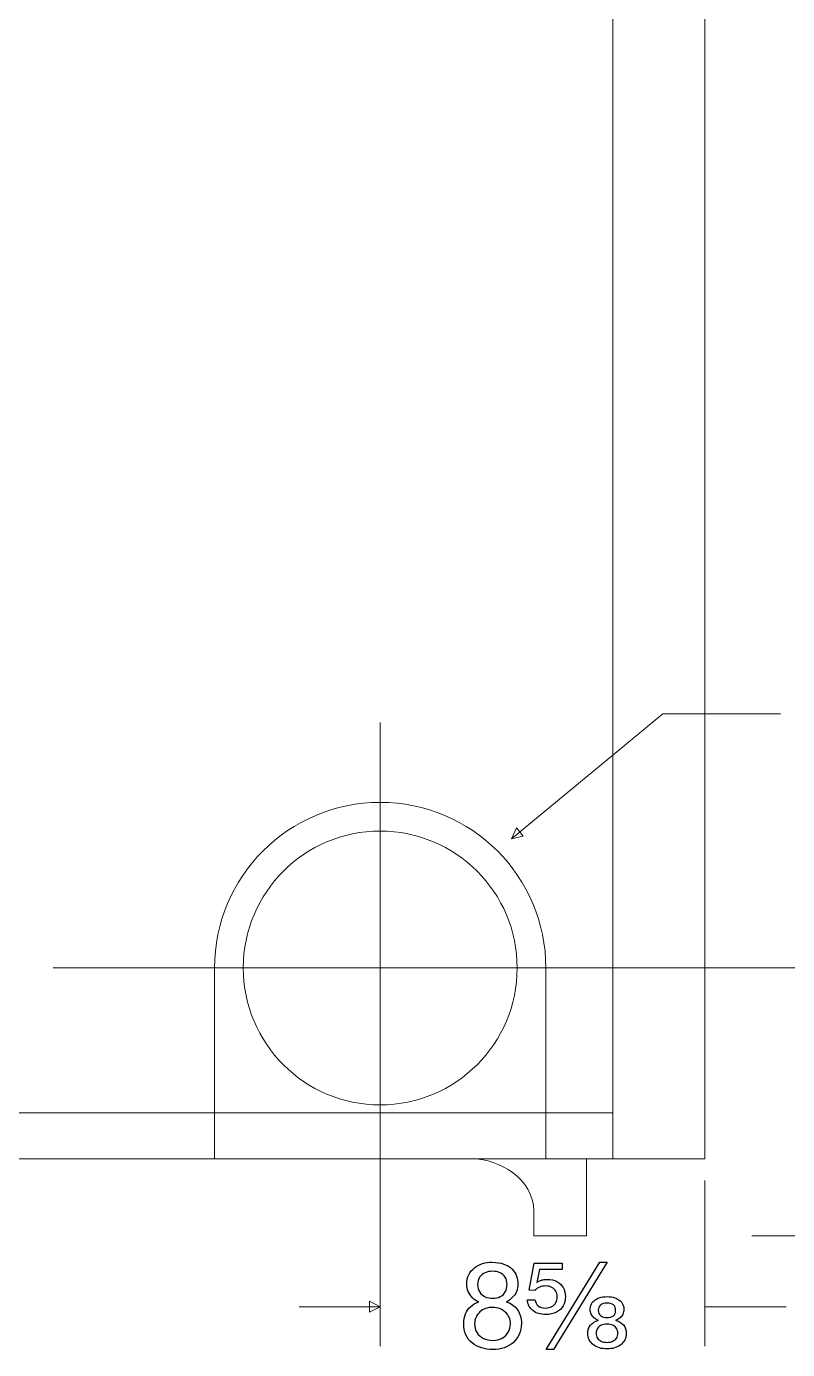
# Model space of a CAD drawing. Header units: inches. Extents: x -3.67 to 3.62, y -4.25 to 4.25.
# Drawn here: x 2.323 to 3.021, y 1.194 to 2.408 of the extents above; entities that cross this region are included whole.
import ezdxf
from ezdxf.lldxf.tags import DXFTag

# ---------------------------------------------------------------- set-up
doc = ezdxf.new("R2010")
doc.units = ezdxf.units.IN
doc.header["$MEASUREMENT"] = 0
doc.layers.add('Dimensions', color=7, linetype='Continuous')
doc.layers.add('Layer 1', color=7, linetype='Continuous')
tags = doc.linetypes.add('New Line25', pattern=[2.3, 1.3, -0.3, 0.4, -0.3]).pattern_tags.tags
tags[10:11] = [DXFTag(74, 4), DXFTag(75, 0), DXFTag(340, '0'), DXFTag(46, 1.0), DXFTag(50, 0.0), DXFTag(44, 0.0), DXFTag(45, 0.0)]
tags[8:9] = [DXFTag(74, 4), DXFTag(75, 0), DXFTag(340, '0'), DXFTag(46, 1.0), DXFTag(50, 0.0), DXFTag(44, 0.0), DXFTag(45, 0.0)]
tags[6:7] = [DXFTag(74, 4), DXFTag(75, 0), DXFTag(340, '0'), DXFTag(46, 1.0), DXFTag(50, 0.0), DXFTag(44, 0.0), DXFTag(45, 0.0)]
tags[4:5] = [DXFTag(74, 4), DXFTag(75, 0), DXFTag(340, '0'), DXFTag(46, 1.0), DXFTag(50, 0.0), DXFTag(44, 0.0), DXFTag(45, 0.0)]
tags = doc.linetypes.add('New Line30', pattern=[2.3, 1.3, -0.3, 0.4, -0.3]).pattern_tags.tags
tags[10:11] = [DXFTag(74, 4), DXFTag(75, 0), DXFTag(340, '0'), DXFTag(46, 1.0), DXFTag(50, 0.0), DXFTag(44, 0.0), DXFTag(45, 0.0)]
tags[8:9] = [DXFTag(74, 4), DXFTag(75, 0), DXFTag(340, '0'), DXFTag(46, 1.0), DXFTag(50, 0.0), DXFTag(44, 0.0), DXFTag(45, 0.0)]
tags[6:7] = [DXFTag(74, 4), DXFTag(75, 0), DXFTag(340, '0'), DXFTag(46, 1.0), DXFTag(50, 0.0), DXFTag(44, 0.0), DXFTag(45, 0.0)]
tags[4:5] = [DXFTag(74, 4), DXFTag(75, 0), DXFTag(340, '0'), DXFTag(46, 1.0), DXFTag(50, 0.0), DXFTag(44, 0.0), DXFTag(45, 0.0)]

msp = doc.modelspace()

# ---------------------------------------------------------------- linework, layer by layer
at = {"layer": 'Dimensions', "color": 250, "lineweight": 5}
for points, knots in [([(2.7676, 1.6629), (2.7676, 1.6629), (2.9062, 1.7776), (2.9062, 1.7776), (2.9062, 1.7776), (2.9062, 1.7776), (3.0142, 1.7776), (3.0142, 1.7776)], [0, 0, 0, 0, 0.5, 0.5, 0.5, 0.5, 1, 1, 1, 1]), ([(2.7676, 1.6629), (2.7676, 1.6629), (2.7721, 1.673), (2.7721, 1.673), (2.7721, 1.673), (2.7721, 1.673), (2.7784, 1.6654), (2.7784, 1.6654), (2.7784, 1.6654), (2.7784, 1.6654), (2.7676, 1.6629), (2.7676, 1.6629)], [0, 0, 0, 0, 0.333333, 0.333333, 0.333333, 0.333333, 0.666667, 0.666667, 0.666667, 0.666667, 1, 1, 1, 1]), ([(2.6472, 1.2337), (2.6472, 1.2337), (2.6373, 1.2288), (2.6373, 1.2288), (2.6373, 1.2288), (2.6373, 1.2288), (2.6373, 1.2387), (2.6373, 1.2387), (2.6373, 1.2387), (2.6373, 1.2387), (2.6472, 1.2337), (2.6472, 1.2337)], [0, 0, 0, 0, 0.333333, 0.333333, 0.333333, 0.333333, 0.666667, 0.666667, 0.666667, 0.666667, 1, 1, 1, 1])]:
    msp.add_open_spline(points, degree=3, knots=knots, dxfattribs=at)
for points in [[(2.9449, 1.3493), (2.9449, 1.3493), (2.9449, 1.1976), (2.9449, 1.1976)], [(2.9878, 1.2987), (2.9878, 1.2987), (3.625, 1.2987), (3.625, 1.2987)], [(2.6472, 1.2337), (2.6472, 1.2337), (2.5728, 1.2337), (2.5728, 1.2337)], [(2.9449, 1.2337), (2.9449, 1.2337), (3.0193, 1.2337), (3.0193, 1.2337)]]:
    msp.add_open_spline(points, degree=3, dxfattribs=at)
at = {"layer": 'Dimensions', "color": 250}
for points, knots in [([(2.7265, 1.2544), (2.7266, 1.252), (2.727, 1.2498), (2.7279, 1.2476), (2.7279, 1.2476), (2.7289, 1.2455), (2.7301, 1.2436), (2.7318, 1.2419), (2.7318, 1.2419), (2.7334, 1.2403), (2.7353, 1.239), (2.7375, 1.2381), (2.7375, 1.2381), (2.7346, 1.237), (2.7321, 1.2356), (2.7301, 1.2337), (2.7301, 1.2337), (2.728, 1.2318), (2.7265, 1.2295), (2.7254, 1.227), (2.7254, 1.227), (2.7243, 1.2244), (2.7238, 1.2215), (2.7238, 1.2184), (2.7238, 1.2184), (2.7238, 1.2144), (2.7245, 1.2109), (2.7258, 1.2078), (2.7258, 1.2078), (2.7272, 1.2048), (2.7291, 1.2023), (2.7315, 1.2004), (2.7315, 1.2004), (2.7339, 1.1984), (2.7368, 1.1969), (2.74, 1.1959), (2.74, 1.1959), (2.7432, 1.1949), (2.7468, 1.1944), (2.7505, 1.1944), (2.7505, 1.1944), (2.7542, 1.1944), (2.7576, 1.1949), (2.7608, 1.196), (2.7608, 1.196), (2.7639, 1.1971), (2.7667, 1.1986), (2.7691, 1.2007), (2.7691, 1.2007), (2.7714, 1.2028), (2.7733, 1.2053), (2.7746, 1.2082), (2.7746, 1.2082), (2.776, 1.2112), (2.7766, 1.2146), (2.7767, 1.2184), (2.7767, 1.2184), (2.7767, 1.2233), (2.7755, 1.2274), (2.7732, 1.2308), (2.7732, 1.2308), (2.7709, 1.2341), (2.7674, 1.2366), (2.7627, 1.2381), (2.7627, 1.2381), (2.7648, 1.2391), (2.7667, 1.2404), (2.7683, 1.242), (2.7683, 1.242), (2.77, 1.2437), (2.7713, 1.2456), (2.7722, 1.2477), (2.7722, 1.2477), (2.7731, 1.2498), (2.7735, 1.2521), (2.7735, 1.2544), (2.7735, 1.2544), (2.7736, 1.2569), (2.7731, 1.2594), (2.7722, 1.2618), (2.7722, 1.2618), (2.7714, 1.2641), (2.77, 1.2663), (2.7681, 1.2682), (2.7681, 1.2682), (2.7662, 1.2701), (2.7637, 1.2716), (2.7607, 1.2728), (2.7607, 1.2728), (2.7576, 1.2739), (2.754, 1.2745), (2.7497, 1.2745), (2.7497, 1.2745), (2.7466, 1.2745), (2.7437, 1.2741), (2.7409, 1.2732), (2.7409, 1.2732), (2.7382, 1.2723), (2.7357, 1.271), (2.7336, 1.2693), (2.7336, 1.2693), (2.7314, 1.2676), (2.7297, 1.2655), (2.7285, 1.263), (2.7285, 1.263), (2.7272, 1.2605), (2.7266, 1.2577), (2.7265, 1.2544)], [0, 0, 0, 0, 0.037037, 0.037037, 0.037037, 0.037037, 0.074074, 0.074074, 0.074074, 0.074074, 0.111111, 0.111111, 0.111111, 0.111111, 0.148148, 0.148148, 0.148148, 0.148148, 0.185185, 0.185185, 0.185185, 0.185185, 0.222222, 0.222222, 0.222222, 0.222222, 0.259259, 0.259259, 0.259259, 0.259259, 0.296296, 0.296296, 0.296296, 0.296296, 0.333333, 0.333333, 0.333333, 0.333333, 0.37037, 0.37037, 0.37037, 0.37037, 0.407407, 0.407407, 0.407407, 0.407407, 0.444444, 0.444444, 0.444444, 0.444444, 0.481481, 0.481481, 0.481481, 0.481481, 0.518519, 0.518519, 0.518519, 0.518519, 0.555556, 0.555556, 0.555556, 0.555556, 0.592593, 0.592593, 0.592593, 0.592593, 0.62963, 0.62963, 0.62963, 0.62963, 0.666667, 0.666667, 0.666667, 0.666667, 0.703704, 0.703704, 0.703704, 0.703704, 0.740741, 0.740741, 0.740741, 0.740741, 0.777778, 0.777778, 0.777778, 0.777778, 0.814815, 0.814815, 0.814815, 0.814815, 0.851852, 0.851852, 0.851852, 0.851852, 0.888889, 0.888889, 0.888889, 0.888889, 0.925926, 0.925926, 0.925926, 0.925926, 0.962963, 0.962963, 0.962963, 0.962963, 1, 1, 1, 1]), ([(2.7995, 1.1944), (2.7995, 1.1944), (2.8062, 1.1944), (2.8062, 1.1944), (2.8062, 1.1944), (2.8062, 1.1944), (2.8552, 1.2745), (2.8552, 1.2745), (2.8552, 1.2745), (2.8552, 1.2745), (2.8485, 1.2745), (2.8485, 1.2745), (2.8485, 1.2745), (2.8485, 1.2745), (2.7995, 1.1944), (2.7995, 1.1944)], [0, 0, 0, 0, 0.25, 0.25, 0.25, 0.25, 0.5, 0.5, 0.5, 0.5, 0.75, 0.75, 0.75, 0.75, 1, 1, 1, 1]), ([(2.7365, 1.2541), (2.7366, 1.2567), (2.7372, 1.2589), (2.7384, 1.2607), (2.7384, 1.2607), (2.7397, 1.2625), (2.7413, 1.2639), (2.7434, 1.2648), (2.7434, 1.2648), (2.7455, 1.2657), (2.7478, 1.2662), (2.7503, 1.2662), (2.7503, 1.2662), (2.7529, 1.2662), (2.7552, 1.2657), (2.7572, 1.2648), (2.7572, 1.2648), (2.7591, 1.2639), (2.7607, 1.2625), (2.7618, 1.2607), (2.7618, 1.2607), (2.763, 1.2589), (2.7635, 1.2567), (2.7635, 1.2541), (2.7635, 1.2541), (2.7635, 1.2514), (2.763, 1.2491), (2.7618, 1.2472), (2.7618, 1.2472), (2.7607, 1.2453), (2.7592, 1.2439), (2.7572, 1.2429), (2.7572, 1.2429), (2.7553, 1.2419), (2.753, 1.2414), (2.7505, 1.2414), (2.7505, 1.2414), (2.7479, 1.2414), (2.7456, 1.2418), (2.7435, 1.2428), (2.7435, 1.2428), (2.7414, 1.2437), (2.7397, 1.2451), (2.7385, 1.2469), (2.7385, 1.2469), (2.7372, 1.2488), (2.7366, 1.2512), (2.7365, 1.2541)], [0, 0, 0, 0, 0.083333, 0.083333, 0.083333, 0.083333, 0.166667, 0.166667, 0.166667, 0.166667, 0.25, 0.25, 0.25, 0.25, 0.333333, 0.333333, 0.333333, 0.333333, 0.416667, 0.416667, 0.416667, 0.416667, 0.5, 0.5, 0.5, 0.5, 0.583333, 0.583333, 0.583333, 0.583333, 0.666667, 0.666667, 0.666667, 0.666667, 0.75, 0.75, 0.75, 0.75, 0.833333, 0.833333, 0.833333, 0.833333, 0.916667, 0.916667, 0.916667, 0.916667, 1, 1, 1, 1]), ([(2.8141, 1.2737), (2.8141, 1.2737), (2.7884, 1.2737), (2.7884, 1.2737), (2.7884, 1.2737), (2.7884, 1.2737), (2.7837, 1.2488), (2.7837, 1.2488), (2.7837, 1.2488), (2.7837, 1.2488), (2.789, 1.2486), (2.789, 1.2486), (2.789, 1.2486), (2.7902, 1.25), (2.7916, 1.251), (2.7933, 1.2517), (2.7933, 1.2517), (2.7949, 1.2524), (2.7968, 1.2527), (2.799, 1.2527), (2.799, 1.2527), (2.8012, 1.2527), (2.8031, 1.2523), (2.8047, 1.2514), (2.8047, 1.2514), (2.8062, 1.2506), (2.8074, 1.2494), (2.8082, 1.2479), (2.8082, 1.2479), (2.809, 1.2464), (2.8094, 1.2447), (2.8094, 1.2427), (2.8094, 1.2427), (2.8094, 1.2407), (2.809, 1.2389), (2.8082, 1.2374), (2.8082, 1.2374), (2.8074, 1.2358), (2.8062, 1.2347), (2.8046, 1.2338), (2.8046, 1.2338), (2.803, 1.233), (2.8011, 1.2325), (2.7988, 1.2325), (2.7988, 1.2325), (2.7959, 1.2326), (2.7937, 1.2332), (2.7921, 1.2346), (2.7921, 1.2346), (2.7904, 1.2359), (2.7894, 1.2378), (2.7891, 1.2401), (2.7891, 1.2401), (2.7891, 1.2401), (2.7822, 1.2401), (2.7822, 1.2401), (2.7822, 1.2401), (2.7823, 1.2379), (2.7828, 1.236), (2.7836, 1.2343), (2.7836, 1.2343), (2.7845, 1.2327), (2.7857, 1.2313), (2.7872, 1.2301), (2.7872, 1.2301), (2.7887, 1.2289), (2.7905, 1.228), (2.7924, 1.2274), (2.7924, 1.2274), (2.7944, 1.2268), (2.7965, 1.2265), (2.7988, 1.2265), (2.7988, 1.2265), (2.8028, 1.2266), (2.8062, 1.2273), (2.8089, 1.2287), (2.8089, 1.2287), (2.8116, 1.2301), (2.8136, 1.232), (2.815, 1.2345), (2.815, 1.2345), (2.8163, 1.237), (2.817, 1.2398), (2.817, 1.243), (2.817, 1.243), (2.817, 1.2461), (2.8163, 1.2489), (2.815, 1.2513), (2.815, 1.2513), (2.8136, 1.2536), (2.8117, 1.2554), (2.8092, 1.2568), (2.8092, 1.2568), (2.8067, 1.2581), (2.8037, 1.2587), (2.8002, 1.2587), (2.8002, 1.2587), (2.799, 1.2587), (2.7978, 1.2586), (2.7967, 1.2584), (2.7967, 1.2584), (2.7955, 1.2582), (2.7945, 1.2579), (2.7935, 1.2575), (2.7935, 1.2575), (2.7925, 1.2571), (2.7917, 1.2566), (2.791, 1.256), (2.791, 1.256), (2.791, 1.256), (2.7908, 1.256), (2.7908, 1.256), (2.7908, 1.256), (2.7908, 1.256), (2.7932, 1.2677), (2.7932, 1.2677), (2.7932, 1.2677), (2.7932, 1.2677), (2.8141, 1.2677), (2.8141, 1.2677), (2.8141, 1.2677), (2.8141, 1.2677), (2.8141, 1.2737), (2.8141, 1.2737)], [0, 0, 0, 0, 0.032258, 0.032258, 0.032258, 0.032258, 0.064516, 0.064516, 0.064516, 0.064516, 0.096774, 0.096774, 0.096774, 0.096774, 0.129032, 0.129032, 0.129032, 0.129032, 0.16129, 0.16129, 0.16129, 0.16129, 0.193548, 0.193548, 0.193548, 0.193548, 0.225806, 0.225806, 0.225806, 0.225806, 0.258065, 0.258065, 0.258065, 0.258065, 0.290323, 0.290323, 0.290323, 0.290323, 0.322581, 0.322581, 0.322581, 0.322581, 0.354839, 0.354839, 0.354839, 0.354839, 0.387097, 0.387097, 0.387097, 0.387097, 0.419355, 0.419355, 0.419355, 0.419355, 0.451613, 0.451613, 0.451613, 0.451613, 0.483871, 0.483871, 0.483871, 0.483871, 0.516129, 0.516129, 0.516129, 0.516129, 0.548387, 0.548387, 0.548387, 0.548387, 0.580645, 0.580645, 0.580645, 0.580645, 0.612903, 0.612903, 0.612903, 0.612903, 0.645161, 0.645161, 0.645161, 0.645161, 0.677419, 0.677419, 0.677419, 0.677419, 0.709677, 0.709677, 0.709677, 0.709677, 0.741935, 0.741935, 0.741935, 0.741935, 0.774194, 0.774194, 0.774194, 0.774194, 0.806452, 0.806452, 0.806452, 0.806452, 0.83871, 0.83871, 0.83871, 0.83871, 0.870968, 0.870968, 0.870968, 0.870968, 0.903226, 0.903226, 0.903226, 0.903226, 0.935484, 0.935484, 0.935484, 0.935484, 0.967742, 0.967742, 0.967742, 0.967742, 1, 1, 1, 1]), ([(2.8634, 1.2213), (2.8649, 1.2218), (2.8662, 1.2226), (2.8672, 1.2236), (2.8672, 1.2236), (2.8683, 1.2245), (2.8692, 1.2256), (2.8697, 1.2269), (2.8697, 1.2269), (2.8703, 1.2282), (2.8707, 1.2295), (2.8707, 1.231), (2.8707, 1.231), (2.8707, 1.2325), (2.8704, 1.2339), (2.8698, 1.2354), (2.8698, 1.2354), (2.8692, 1.2368), (2.8683, 1.2381), (2.8671, 1.2392), (2.8671, 1.2392), (2.8658, 1.2403), (2.8642, 1.2413), (2.8623, 1.2419), (2.8623, 1.2419), (2.8603, 1.2426), (2.858, 1.2429), (2.8552, 1.243), (2.8552, 1.243), (2.8525, 1.2429), (2.8501, 1.2426), (2.8481, 1.2419), (2.8481, 1.2419), (2.8462, 1.2413), (2.8446, 1.2403), (2.8433, 1.2392), (2.8433, 1.2392), (2.8421, 1.2381), (2.8411, 1.2368), (2.8405, 1.2354), (2.8405, 1.2354), (2.84, 1.2339), (2.8397, 1.2325), (2.8397, 1.231), (2.8397, 1.231), (2.8397, 1.2295), (2.84, 1.2282), (2.8406, 1.2269), (2.8406, 1.2269), (2.8412, 1.2256), (2.8421, 1.2245), (2.8432, 1.2236), (2.8432, 1.2236), (2.8443, 1.2226), (2.8455, 1.2218), (2.847, 1.2213), (2.847, 1.2213), (2.847, 1.2213), (2.847, 1.2211), (2.847, 1.2211), (2.847, 1.2211), (2.8438, 1.2202), (2.8415, 1.2187), (2.8399, 1.2167), (2.8399, 1.2167), (2.8383, 1.2147), (2.8375, 1.2123), (2.8375, 1.2093), (2.8375, 1.2093), (2.8376, 1.207), (2.838, 1.205), (2.8389, 1.2032), (2.8389, 1.2032), (2.8398, 1.2014), (2.8411, 1.1999), (2.8427, 1.1987), (2.8427, 1.1987), (2.8443, 1.1975), (2.8461, 1.1966), (2.8483, 1.1959), (2.8483, 1.1959), (2.8504, 1.1953), (2.8527, 1.195), (2.8552, 1.195), (2.8552, 1.195), (2.8577, 1.195), (2.86, 1.1953), (2.8621, 1.1959), (2.8621, 1.1959), (2.8642, 1.1966), (2.8661, 1.1975), (2.8677, 1.1987), (2.8677, 1.1987), (2.8693, 1.1999), (2.8705, 1.2014), (2.8714, 1.2032), (2.8714, 1.2032), (2.8723, 1.205), (2.8727, 1.207), (2.8728, 1.2093), (2.8728, 1.2093), (2.8728, 1.2123), (2.872, 1.2147), (2.8705, 1.2167), (2.8705, 1.2167), (2.8689, 1.2187), (2.8666, 1.2202), (2.8634, 1.2211), (2.8634, 1.2211), (2.8634, 1.2211), (2.8634, 1.2213), (2.8634, 1.2213)], [0, 0, 0, 0, 0.035714, 0.035714, 0.035714, 0.035714, 0.071429, 0.071429, 0.071429, 0.071429, 0.107143, 0.107143, 0.107143, 0.107143, 0.142857, 0.142857, 0.142857, 0.142857, 0.178571, 0.178571, 0.178571, 0.178571, 0.214286, 0.214286, 0.214286, 0.214286, 0.25, 0.25, 0.25, 0.25, 0.285714, 0.285714, 0.285714, 0.285714, 0.321429, 0.321429, 0.321429, 0.321429, 0.357143, 0.357143, 0.357143, 0.357143, 0.392857, 0.392857, 0.392857, 0.392857, 0.428571, 0.428571, 0.428571, 0.428571, 0.464286, 0.464286, 0.464286, 0.464286, 0.5, 0.5, 0.5, 0.5, 0.535714, 0.535714, 0.535714, 0.535714, 0.571429, 0.571429, 0.571429, 0.571429, 0.607143, 0.607143, 0.607143, 0.607143, 0.642857, 0.642857, 0.642857, 0.642857, 0.678571, 0.678571, 0.678571, 0.678571, 0.714286, 0.714286, 0.714286, 0.714286, 0.75, 0.75, 0.75, 0.75, 0.785714, 0.785714, 0.785714, 0.785714, 0.821429, 0.821429, 0.821429, 0.821429, 0.857143, 0.857143, 0.857143, 0.857143, 0.892857, 0.892857, 0.892857, 0.892857, 0.928571, 0.928571, 0.928571, 0.928571, 0.964286, 0.964286, 0.964286, 0.964286, 1, 1, 1, 1]), ([(2.7338, 1.218), (2.7338, 1.2202), (2.7342, 1.2223), (2.7351, 1.2242), (2.7351, 1.2242), (2.7359, 1.226), (2.7371, 1.2276), (2.7386, 1.2289), (2.7386, 1.2289), (2.7401, 1.2303), (2.7419, 1.2313), (2.7439, 1.232), (2.7439, 1.232), (2.7459, 1.2327), (2.7481, 1.2331), (2.7504, 1.2331), (2.7504, 1.2331), (2.7527, 1.2331), (2.7548, 1.2327), (2.7567, 1.2319), (2.7567, 1.2319), (2.7587, 1.2312), (2.7604, 1.2301), (2.7619, 1.2288), (2.7619, 1.2288), (2.7634, 1.2274), (2.7645, 1.2258), (2.7654, 1.224), (2.7654, 1.224), (2.7662, 1.2222), (2.7666, 1.2202), (2.7667, 1.2181), (2.7667, 1.2181), (2.7666, 1.2151), (2.7659, 1.2125), (2.7646, 1.2102), (2.7646, 1.2102), (2.7632, 1.2079), (2.7613, 1.2061), (2.7589, 1.2048), (2.7589, 1.2048), (2.7565, 1.2034), (2.7537, 1.2028), (2.7505, 1.2027), (2.7505, 1.2027), (2.7473, 1.2028), (2.7444, 1.2034), (2.7418, 1.2046), (2.7418, 1.2046), (2.7393, 1.2058), (2.7374, 1.2076), (2.736, 1.2098), (2.736, 1.2098), (2.7345, 1.2121), (2.7338, 1.2148), (2.7338, 1.218)], [0, 0, 0, 0, 0.071429, 0.071429, 0.071429, 0.071429, 0.142857, 0.142857, 0.142857, 0.142857, 0.214286, 0.214286, 0.214286, 0.214286, 0.285714, 0.285714, 0.285714, 0.285714, 0.357143, 0.357143, 0.357143, 0.357143, 0.428571, 0.428571, 0.428571, 0.428571, 0.5, 0.5, 0.5, 0.5, 0.571429, 0.571429, 0.571429, 0.571429, 0.642857, 0.642857, 0.642857, 0.642857, 0.714286, 0.714286, 0.714286, 0.714286, 0.785714, 0.785714, 0.785714, 0.785714, 0.857143, 0.857143, 0.857143, 0.857143, 0.928571, 0.928571, 0.928571, 0.928571, 1, 1, 1, 1]), ([(2.8552, 1.237), (2.8576, 1.237), (2.8595, 1.2364), (2.861, 1.2353), (2.861, 1.2353), (2.8624, 1.2342), (2.8631, 1.2326), (2.8631, 1.2303), (2.8631, 1.2303), (2.8631, 1.2281), (2.8624, 1.2264), (2.861, 1.2253), (2.861, 1.2253), (2.8595, 1.2243), (2.8576, 1.2237), (2.8552, 1.2237), (2.8552, 1.2237), (2.8527, 1.2237), (2.8508, 1.2243), (2.8494, 1.2253), (2.8494, 1.2253), (2.848, 1.2264), (2.8472, 1.2281), (2.8472, 1.2303), (2.8472, 1.2303), (2.8472, 1.2326), (2.848, 1.2342), (2.8494, 1.2353), (2.8494, 1.2353), (2.8508, 1.2364), (2.8527, 1.237), (2.8552, 1.237)], [0, 0, 0, 0, 0.125, 0.125, 0.125, 0.125, 0.25, 0.25, 0.25, 0.25, 0.375, 0.375, 0.375, 0.375, 0.5, 0.5, 0.5, 0.5, 0.625, 0.625, 0.625, 0.625, 0.75, 0.75, 0.75, 0.75, 0.875, 0.875, 0.875, 0.875, 1, 1, 1, 1]), ([(2.8652, 1.2093), (2.8652, 1.2076), (2.8648, 1.2062), (2.864, 1.2049), (2.864, 1.2049), (2.8632, 1.2037), (2.862, 1.2027), (2.8605, 1.202), (2.8605, 1.202), (2.859, 1.2013), (2.8573, 1.201), (2.8552, 1.201), (2.8552, 1.201), (2.8532, 1.201), (2.8514, 1.2013), (2.8499, 1.202), (2.8499, 1.202), (2.8484, 1.2027), (2.8472, 1.2037), (2.8464, 1.2049), (2.8464, 1.2049), (2.8455, 1.2062), (2.8451, 1.2076), (2.8451, 1.2093), (2.8451, 1.2093), (2.8451, 1.211), (2.8455, 1.2125), (2.8464, 1.2138), (2.8464, 1.2138), (2.8472, 1.215), (2.8484, 1.216), (2.8499, 1.2167), (2.8499, 1.2167), (2.8514, 1.2174), (2.8532, 1.2177), (2.8552, 1.2177), (2.8552, 1.2177), (2.8573, 1.2177), (2.859, 1.2174), (2.8605, 1.2167), (2.8605, 1.2167), (2.862, 1.216), (2.8632, 1.215), (2.864, 1.2138), (2.864, 1.2138), (2.8648, 1.2125), (2.8652, 1.211), (2.8652, 1.2093)], [0, 0, 0, 0, 0.083333, 0.083333, 0.083333, 0.083333, 0.166667, 0.166667, 0.166667, 0.166667, 0.25, 0.25, 0.25, 0.25, 0.333333, 0.333333, 0.333333, 0.333333, 0.416667, 0.416667, 0.416667, 0.416667, 0.5, 0.5, 0.5, 0.5, 0.583333, 0.583333, 0.583333, 0.583333, 0.666667, 0.666667, 0.666667, 0.666667, 0.75, 0.75, 0.75, 0.75, 0.833333, 0.833333, 0.833333, 0.833333, 0.916667, 0.916667, 0.916667, 0.916667, 1, 1, 1, 1])]:
    msp.add_open_spline(points, degree=3, knots=knots, dxfattribs=at)
at = {"layer": 'Layer 1', "color": 250, "lineweight": 15}
for points, knots in [([(2.8605, 1.3693), (2.8605, 1.3693), (2.7991, 1.3693), (2.7991, 1.3693), (2.7991, 1.3693), (2.7991, 1.3693), (2.7991, 1.5444), (2.7991, 1.5444), (2.7991, 1.5444), (2.7991, 1.6283), (2.7311, 1.6963), (2.6472, 1.6963), (2.6472, 1.6963), (2.5634, 1.6963), (2.4953, 1.6283), (2.4953, 1.5444), (2.4953, 1.5444), (2.4953, 1.5444), (2.4953, 1.3693), (2.4953, 1.3693), (2.4953, 1.3693), (2.4953, 1.3693), (1.3113, 1.3693), (1.3113, 1.3693), (1.3113, 1.3693), (1.3113, 1.3693), (1.3113, 3.7553), (1.3113, 3.7553), (1.3113, 3.7553), (1.3113, 3.7553), (2.8605, 3.7553), (2.8605, 3.7553), (2.8605, 3.7553), (2.8605, 3.7553), (2.8605, 1.3693), (2.8605, 1.3693)], [0, 0, 0, 0, 0.111111, 0.111111, 0.111111, 0.111111, 0.222222, 0.222222, 0.222222, 0.222222, 0.333333, 0.333333, 0.333333, 0.333333, 0.444444, 0.444444, 0.444444, 0.444444, 0.555556, 0.555556, 0.555556, 0.555556, 0.666667, 0.666667, 0.666667, 0.666667, 0.777778, 0.777778, 0.777778, 0.777778, 0.888889, 0.888889, 0.888889, 0.888889, 1, 1, 1, 1]), ([(2.8605, 1.3693), (2.8605, 1.3693), (2.9449, 1.3693), (2.9449, 1.3693), (2.9449, 1.3693), (2.9449, 1.3693), (2.9449, 3.7553), (2.9449, 3.7553), (2.9449, 3.7553), (2.9449, 3.7553), (2.8605, 3.7553), (2.8605, 3.7553), (2.8605, 3.7553), (2.8605, 3.7553), (2.8605, 1.3693), (2.8605, 1.3693)], [0, 0, 0, 0, 0.25, 0.25, 0.25, 0.25, 0.5, 0.5, 0.5, 0.5, 0.75, 0.75, 0.75, 0.75, 1, 1, 1, 1]), ([(2.8365, 1.3693), (2.8365, 1.3693), (2.8365, 1.3693), (2.8365, 1.3693), (2.8365, 1.3693), (2.8365, 1.3693), (2.7991, 1.3693), (2.7991, 1.3693), (2.7991, 1.3693), (2.7991, 1.3693), (2.7991, 1.5444), (2.7991, 1.5444), (2.7991, 1.5444), (2.7991, 1.6283), (2.7311, 1.6963), (2.6472, 1.6963), (2.6472, 1.6963), (2.5634, 1.6963), (2.4953, 1.6283), (2.4953, 1.5444), (2.4953, 1.5444), (2.4953, 1.5444), (2.4953, 1.3693), (2.4953, 1.3693), (2.4953, 1.3693), (2.4953, 1.3693), (2.7331, 1.3693), (2.7331, 1.3693), (2.7331, 1.3693), (2.7546, 1.3693), (2.7881, 1.3515), (2.7881, 1.3214), (2.7881, 1.3214), (2.7881, 1.3214), (2.7881, 1.2987), (2.7881, 1.2987), (2.7881, 1.2987), (2.7881, 1.2987), (2.8365, 1.2987), (2.8365, 1.2987), (2.8365, 1.2987), (2.8365, 1.2987), (2.8365, 1.3693), (2.8365, 1.3693)], [0, 0, 0, 0, 0.090909, 0.090909, 0.090909, 0.090909, 0.181818, 0.181818, 0.181818, 0.181818, 0.272727, 0.272727, 0.272727, 0.272727, 0.363636, 0.363636, 0.363636, 0.363636, 0.454545, 0.454545, 0.454545, 0.454545, 0.545455, 0.545455, 0.545455, 0.545455, 0.636364, 0.636364, 0.636364, 0.636364, 0.727273, 0.727273, 0.727273, 0.727273, 0.818182, 0.818182, 0.818182, 0.818182, 0.909091, 0.909091, 0.909091, 0.909091, 1, 1, 1, 1]), ([(2.6472, 1.67), (2.5779, 1.67), (2.5217, 1.6137), (2.5217, 1.5444), (2.5217, 1.5444), (2.5217, 1.4751), (2.5779, 1.4188), (2.6472, 1.4188), (2.6472, 1.4188), (2.7166, 1.4188), (2.7728, 1.4751), (2.7728, 1.5444), (2.7728, 1.5444), (2.7728, 1.6137), (2.7166, 1.67), (2.6472, 1.67)], [0, 0, 0, 0, 0.25, 0.25, 0.25, 0.25, 0.5, 0.5, 0.5, 0.5, 0.75, 0.75, 0.75, 0.75, 1, 1, 1, 1]), ([(1.3113, 1.4115), (1.3113, 1.4115), (2.8605, 1.4115), (2.8605, 1.4115), (2.8605, 1.4115), (2.8605, 1.4115), (2.8605, 1.3693), (2.8605, 1.3693), (2.8605, 1.3693), (2.8605, 1.3693), (1.3113, 1.3693), (1.3113, 1.3693), (1.3113, 1.3693), (1.3113, 1.3693), (1.3113, 1.4115), (1.3113, 1.4115)], [0, 0, 0, 0, 0.25, 0.25, 0.25, 0.25, 0.5, 0.5, 0.5, 0.5, 0.75, 0.75, 0.75, 0.75, 1, 1, 1, 1])]:
    msp.add_open_spline(points, degree=3, knots=knots, dxfattribs=at)
at = {"layer": 'Layer 1', "color": 250, "linetype": 'New Line25', "lineweight": 13}
msp.add_open_spline([(2.6472, 1.1976), (2.6472, 1.1976), (2.6472, 1.7695), (2.6472, 1.7695)], degree=3, dxfattribs=at)
at = {"layer": 'Layer 1', "color": 250, "linetype": 'New Line30', "lineweight": 13}
msp.add_open_spline([(2.3474, 1.5444), (2.3474, 1.5444), (3.2035, 1.5444), (3.2035, 1.5444)], degree=3, dxfattribs=at)

doc.saveas('drawing.dxf')
